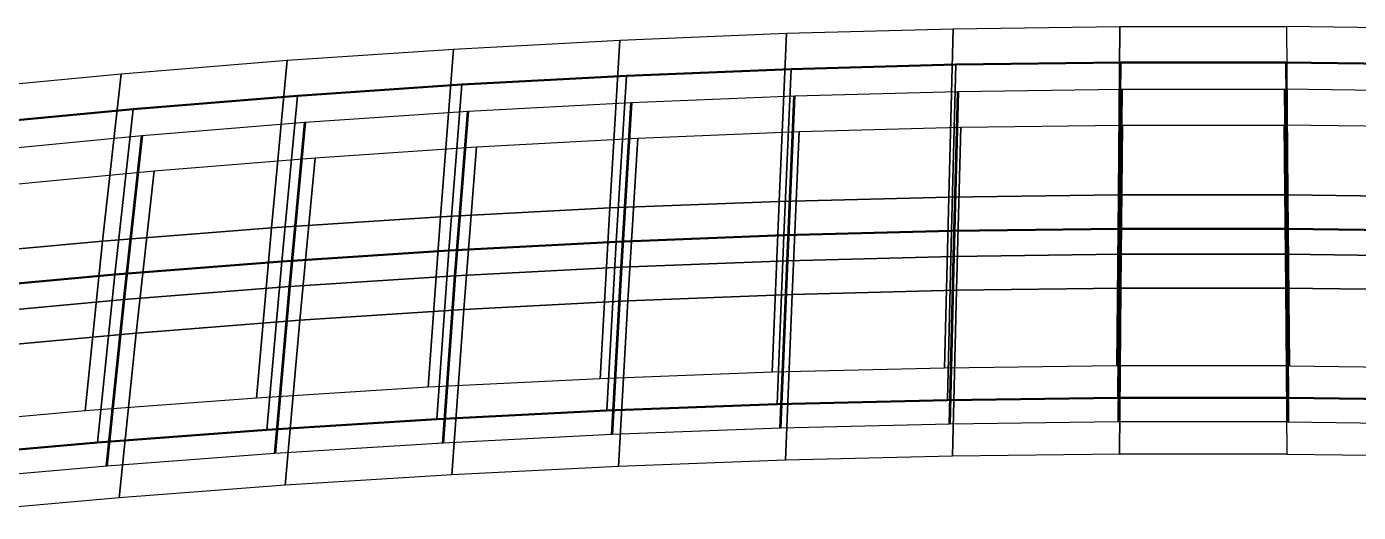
# Model space of a CAD drawing. Extents: x -18.4 to 19.4, y -18.4 to 18.4.
# Drawn here: x -6.7 to 0.88, y 15.64 to 18.4 of the extents above; entities that cross this region are included whole.
import ezdxf

# ---------------------------------------------------------------- set-up
doc = ezdxf.new("R2010")
doc.units = 0
doc.header["$MEASUREMENT"] = 0
doc.layers.add('LowerTendons', color=4, linetype='CONTINUOUS', lineweight=53)
doc.layers.add('UpperTendons', color=160, linetype='CONTINUOUS', lineweight=50)
doc.layers.add('TestBases', color=7, linetype='CONTINUOUS')

msp = doc.modelspace()

# ---------------------------------------------------------------- linework, layer by layer
at = {"layer": 'LowerTendons'}
for p, q in [((-2.3678, 17.0698, 30.9221), (-2.3269, 18.0083, 30.3883)), ((-1.3964, 18.0333, 30.4304), (-1.421, 17.0943, 30.9665)), ((-0.4655, 18.0457, 30.4515), (-0.4737, 17.1065, 30.9888)), ((0.4655, 18.0457, 30.4515), (0.4737, 17.1065, 30.9888)), ((-4.2592, 16.9838, 30.7663), (-4.1864, 17.9207, 30.2404)), ((-3.257, 17.9708, 30.325), (-3.3139, 17.033, 30.8553)), ((-5.1149, 17.8579, 30.1345), (-5.2032, 16.9222, 30.6549)), ((-6.1456, 16.8483, 30.5209), (-6.0422, 17.7824, 30.0073)), ((-2.4065, 16.1155, 31.427), (-2.3678, 17.0698, 30.9221)), ((-1.421, 17.0943, 30.9665), (-1.4442, 16.1394, 31.4737)), ((-0.4737, 17.1065, 30.9888), (-0.4814, 16.1513, 31.497)), ((0.4737, 17.1065, 30.9888), (0.4814, 16.1513, 31.497)), ((-3.3139, 17.033, 30.8553), (-3.3679, 16.0796, 31.357)), ((-5.2032, 16.9222, 30.6549), (-5.2866, 15.9717, 31.1466)), ((-4.328, 16.0316, 31.2636), (-4.2592, 16.9838, 30.7663)), ((-6.2433, 15.8997, 31.0062), (-6.1456, 16.8483, 30.5209))]:
    msp.add_line(p, q, dxfattribs=at)
at = {"layer": 'TestBases'}
for points in [[(-3.3795, 17.3698, 31.4655), (-3.3214, 18.3261, 30.9246), (-2.3729, 18.3644, 30.9892), (-2.4146, 17.4073, 31.5336)], [(-2.4146, 17.4073, 31.5336), (-2.3729, 18.3644, 30.9892), (-1.424, 18.3899, 31.0322), (-1.4491, 17.4323, 31.5788)], [(-1.4491, 17.4323, 31.5788), (-1.424, 18.3899, 31.0322), (-0.4747, 18.4025, 31.0536), (-0.483, 17.4448, 31.6015)], [(-0.483, 17.4448, 31.6015), (-0.4747, 18.4025, 31.0536), (0.4747, 18.4025, 31.0536), (0.483, 17.4448, 31.6015)], [(1.4491, 17.4323, 31.5788), (1.424, 18.3899, 31.0322), (0.4747, 18.4025, 31.0536), (0.483, 17.4448, 31.6015)], [(-4.3434, 17.3196, 31.3747), (-4.2692, 18.2751, 30.8384), (-3.3214, 18.3261, 30.9246), (-3.3795, 17.3698, 31.4655)], [(-6.2672, 17.1814, 31.1244), (-6.1617, 18.1341, 30.6006), (-5.216, 18.211, 30.7304), (-5.3061, 17.2568, 31.2611)], [(-5.3061, 17.2568, 31.2611), (-5.216, 18.211, 30.7304), (-4.2692, 18.2751, 30.8384), (-4.3434, 17.3196, 31.3747)], [(-7.2264, 17.0932, 30.9646), (-7.1059, 18.0441, 30.4487), (-6.1617, 18.1341, 30.6006), (-6.2672, 17.1814, 31.1244)], [(-3.342, 17.1773, 31.1168), (-3.2846, 18.1231, 30.5819), (-2.3466, 18.1609, 30.6458), (-2.3878, 17.2144, 31.1842)], [(-3.342, 17.1773, 31.1168), (-3.2846, 18.1231, 30.5819), (-2.3466, 18.1609, 30.6458), (-2.3878, 17.2144, 31.1842)], [(-2.3878, 17.2144, 31.1842), (-2.3466, 18.1609, 30.6458), (-1.4082, 18.1861, 30.6883), (-1.433, 17.2391, 31.2289)], [(-2.3878, 17.2144, 31.1842), (-2.3466, 18.1609, 30.6458), (-1.4082, 18.1861, 30.6883), (-1.433, 17.2391, 31.2289)], [(-1.433, 17.2391, 31.2289), (-1.4082, 18.1861, 30.6883), (-0.4694, 18.1986, 30.7095), (-0.4777, 17.2515, 31.2514)], [(-1.433, 17.2391, 31.2289), (-1.4082, 18.1861, 30.6883), (-0.4694, 18.1986, 30.7095), (-0.4777, 17.2515, 31.2514)], [(-0.4777, 17.2515, 31.2514), (-0.4694, 18.1986, 30.7095), (0.4694, 18.1986, 30.7095), (0.4777, 17.2515, 31.2514)], [(-0.4777, 17.2515, 31.2514), (-0.4694, 18.1986, 30.7095), (0.4694, 18.1986, 30.7095), (0.4777, 17.2515, 31.2514)], [(1.433, 17.2391, 31.2289), (1.4082, 18.1861, 30.6883), (0.4694, 18.1986, 30.7095), (0.4777, 17.2515, 31.2514)], [(1.433, 17.2391, 31.2289), (1.4082, 18.1861, 30.6883), (0.4694, 18.1986, 30.7095), (0.4777, 17.2515, 31.2514)], [(-5.2473, 17.0656, 30.9147), (-5.1582, 18.0092, 30.3899), (-4.2219, 18.0726, 30.4967), (-4.2953, 17.1277, 31.0271)], [(-5.2473, 17.0656, 30.9147), (-5.1582, 18.0092, 30.3899), (-4.2219, 18.0726, 30.4967), (-4.2953, 17.1277, 31.0271)], [(-4.2953, 17.1277, 31.0271), (-4.2219, 18.0726, 30.4967), (-3.2846, 18.1231, 30.5819), (-3.342, 17.1773, 31.1168)], [(-4.2953, 17.1277, 31.0271), (-4.2219, 18.0726, 30.4967), (-3.2846, 18.1231, 30.5819), (-3.342, 17.1773, 31.1168)], [(-6.1977, 16.9911, 30.7795), (-6.0934, 17.9331, 30.2616), (-5.1582, 18.0092, 30.3899), (-5.2473, 17.0656, 30.9147)], [(-6.1977, 16.9911, 30.7795), (-6.0934, 17.9331, 30.2616), (-5.1582, 18.0092, 30.3899), (-5.2473, 17.0656, 30.9147)], [(-3.3139, 17.033, 30.8553), (-3.257, 17.9708, 30.325), (-2.3269, 18.0083, 30.3883), (-2.3678, 17.0698, 30.9221)], [(-3.3139, 17.033, 30.8553), (-3.257, 17.9708, 30.325), (-2.3269, 18.0083, 30.3883), (-2.3678, 17.0698, 30.9221)], [(-2.3678, 17.0698, 30.9221), (-2.3269, 18.0083, 30.3883), (-1.3964, 18.0333, 30.4304), (-1.421, 17.0943, 30.9665)], [(-2.3678, 17.0698, 30.9221), (-2.3269, 18.0083, 30.3883), (-1.3964, 18.0333, 30.4304), (-1.421, 17.0943, 30.9665)], [(-1.421, 17.0943, 30.9665), (-1.3964, 18.0333, 30.4304), (-0.4655, 18.0457, 30.4515), (-0.4737, 17.1065, 30.9888)], [(-1.421, 17.0943, 30.9665), (-1.3964, 18.0333, 30.4304), (-0.4655, 18.0457, 30.4515), (-0.4737, 17.1065, 30.9888)], [(-0.4737, 17.1065, 30.9888), (-0.4655, 18.0457, 30.4515), (0.4655, 18.0457, 30.4515), (0.4737, 17.1065, 30.9888)], [(-0.4737, 17.1065, 30.9888), (-0.4655, 18.0457, 30.4515), (0.4655, 18.0457, 30.4515), (0.4737, 17.1065, 30.9888)], [(1.421, 17.0943, 30.9665), (1.3964, 18.0333, 30.4304), (0.4655, 18.0457, 30.4515), (0.4737, 17.1065, 30.9888)], [(1.421, 17.0943, 30.9665), (1.3964, 18.0333, 30.4304), (0.4655, 18.0457, 30.4515), (0.4737, 17.1065, 30.9888)], [(-7.1463, 16.9038, 30.6215), (-7.0272, 17.8442, 30.1113), (-6.0934, 17.9331, 30.2616), (-6.1977, 16.9911, 30.7795)], [(-7.1463, 16.9038, 30.6215), (-7.0272, 17.8442, 30.1113), (-6.0934, 17.9331, 30.2616), (-6.1977, 16.9911, 30.7795)], [(-5.2032, 16.9222, 30.6549), (-5.1149, 17.8579, 30.1345), (-4.1864, 17.9207, 30.2404), (-4.2592, 16.9838, 30.7663)], [(-5.2032, 16.9222, 30.6549), (-5.1149, 17.8579, 30.1345), (-4.1864, 17.9207, 30.2404), (-4.2592, 16.9838, 30.7663)], [(-4.2592, 16.9838, 30.7663), (-4.1864, 17.9207, 30.2404), (-3.257, 17.9708, 30.325), (-3.3139, 17.033, 30.8553)], [(-4.2592, 16.9838, 30.7663), (-4.1864, 17.9207, 30.2404), (-3.257, 17.9708, 30.325), (-3.3139, 17.033, 30.8553)], [(-6.1456, 16.8483, 30.5209), (-6.0422, 17.7824, 30.0073), (-5.1149, 17.8579, 30.1345), (-5.2032, 16.9222, 30.6549)], [(-6.1456, 16.8483, 30.5209), (-6.0422, 17.7824, 30.0073), (-5.1149, 17.8579, 30.1345), (-5.2032, 16.9222, 30.6549)], [(-2.341, 16.8769, 30.5727), (-2.3006, 17.8048, 30.0449), (-1.3806, 17.8295, 30.0866), (-1.4049, 16.9011, 30.6166)], [(-1.4049, 16.9011, 30.6166), (-1.3806, 17.8295, 30.0866), (-0.4602, 17.8418, 30.1074), (-0.4683, 16.9132, 30.6386)], [(-0.4683, 16.9132, 30.6386), (-0.4602, 17.8418, 30.1074), (0.4602, 17.8418, 30.1074), (0.4683, 16.9132, 30.6386)], [(1.4049, 16.9011, 30.6166), (1.3806, 17.8295, 30.0866), (0.4602, 17.8418, 30.1074), (0.4683, 16.9132, 30.6386)], [(-7.0863, 16.7618, 30.3642), (-6.9681, 17.6942, 29.8583), (-6.0422, 17.7824, 30.0073), (-6.1456, 16.8483, 30.5209)], [(-7.0863, 16.7618, 30.3642), (-6.9681, 17.6942, 29.8583), (-6.0422, 17.7824, 30.0073), (-6.1456, 16.8483, 30.5209)], [(-4.2111, 16.7919, 30.4187), (-4.1391, 17.7182, 29.8987), (-3.2202, 17.7677, 29.9823), (-3.2765, 16.8405, 30.5067)], [(-3.2765, 16.8405, 30.5067), (-3.2202, 17.7677, 29.9823), (-2.3006, 17.8048, 30.0449), (-2.341, 16.8769, 30.5727)], [(-5.1444, 16.731, 30.3085), (-5.0571, 17.6561, 29.794), (-4.1391, 17.7182, 29.8987), (-4.2111, 16.7919, 30.4187)], [(-6.0762, 16.6579, 30.176), (-5.9739, 17.5815, 29.6682), (-5.0571, 17.6561, 29.794), (-5.1444, 16.731, 30.3085)], [(-7.0062, 16.5724, 30.0211), (-6.8894, 17.4943, 29.5209), (-5.9739, 17.5815, 29.6682), (-6.0762, 16.6579, 30.176)], [(-1.4728, 16.4585, 32.0961), (-1.4491, 17.4323, 31.5788), (-0.483, 17.4448, 31.6015), (-0.491, 16.4707, 32.1198)], [(0.491, 16.4707, 32.1198), (-0.491, 16.4707, 32.1198), (-0.483, 17.4448, 31.6015), (0.483, 17.4448, 31.6015)], [(1.4728, 16.4585, 32.0961), (1.4491, 17.4323, 31.5788), (0.483, 17.4448, 31.6015), (0.491, 16.4707, 32.1198)], [(-4.4136, 16.3487, 31.8818), (-4.3434, 17.3196, 31.3747), (-3.3795, 17.3698, 31.4655), (-3.4345, 16.3975, 31.9771)], [(-3.4345, 16.3975, 31.9771), (-3.3795, 17.3698, 31.4655), (-2.4146, 17.4073, 31.5336), (-2.4541, 16.4342, 32.0484)], [(-2.4541, 16.4342, 32.0484), (-2.4146, 17.4073, 31.5336), (-1.4491, 17.4323, 31.5788), (-1.4728, 16.4585, 32.0961)], [(-5.3912, 16.2875, 31.7625), (-5.3061, 17.2568, 31.2611), (-4.3434, 17.3196, 31.3747), (-4.4136, 16.3487, 31.8818)], [(-6.3668, 16.2141, 31.6193), (-6.2672, 17.1814, 31.1244), (-5.3061, 17.2568, 31.2611), (-5.3912, 16.2875, 31.7625)], [(-2.4269, 16.2521, 31.6933), (-2.3878, 17.2144, 31.1842), (-1.433, 17.2391, 31.2289), (-1.4565, 16.2761, 31.7405)], [(-2.4269, 16.2521, 31.6933), (-2.3878, 17.2144, 31.1842), (-1.433, 17.2391, 31.2289), (-1.4565, 16.2761, 31.7405)], [(-1.4565, 16.2761, 31.7405), (-1.433, 17.2391, 31.2289), (-0.4777, 17.2515, 31.2514), (-0.4855, 16.2882, 31.7639)], [(-1.4565, 16.2761, 31.7405), (-1.433, 17.2391, 31.2289), (-0.4777, 17.2515, 31.2514), (-0.4855, 16.2882, 31.7639)], [(0.4855, 16.2882, 31.7639), (-0.4855, 16.2882, 31.7639), (-0.4777, 17.2515, 31.2514), (0.4777, 17.2515, 31.2514)], [(0.4855, 16.2882, 31.7639), (-0.4855, 16.2882, 31.7639), (-0.4777, 17.2515, 31.2514), (0.4777, 17.2515, 31.2514)], [(1.4565, 16.2761, 31.7405), (1.433, 17.2391, 31.2289), (0.4777, 17.2515, 31.2514), (0.4855, 16.2882, 31.7639)], [(1.4565, 16.2761, 31.7405), (1.433, 17.2391, 31.2289), (0.4777, 17.2515, 31.2514), (0.4855, 16.2882, 31.7639)], [(-7.3401, 16.1281, 31.4518), (-7.2264, 17.0932, 30.9646), (-6.2672, 17.1814, 31.1244), (-6.3668, 16.2141, 31.6193)], [(-4.3647, 16.1675, 31.5285), (-4.2953, 17.1277, 31.0271), (-3.342, 17.1773, 31.1168), (-3.3964, 16.2159, 31.6228)], [(-4.3647, 16.1675, 31.5285), (-4.2953, 17.1277, 31.0271), (-3.342, 17.1773, 31.1168), (-3.3964, 16.2159, 31.6228)], [(-3.3964, 16.2159, 31.6228), (-3.342, 17.1773, 31.1168), (-2.3878, 17.2144, 31.1842), (-2.4269, 16.2521, 31.6933)], [(-3.3964, 16.2159, 31.6228), (-3.342, 17.1773, 31.1168), (-2.3878, 17.2144, 31.1842), (-2.4269, 16.2521, 31.6933)], [(-6.2963, 16.0344, 31.2689), (-6.1977, 16.9911, 30.7795), (-5.2473, 17.0656, 30.9147), (-5.3314, 16.107, 31.4106)], [(-6.2963, 16.0344, 31.2689), (-6.1977, 16.9911, 30.7795), (-5.2473, 17.0656, 30.9147), (-5.3314, 16.107, 31.4106)], [(-5.3314, 16.107, 31.4106), (-5.2473, 17.0656, 30.9147), (-4.2953, 17.1277, 31.0271), (-4.3647, 16.1675, 31.5285)], [(-5.3314, 16.107, 31.4106), (-5.2473, 17.0656, 30.9147), (-4.2953, 17.1277, 31.0271), (-4.3647, 16.1675, 31.5285)], [(-3.3679, 16.0796, 31.357), (-3.3139, 17.033, 30.8553), (-2.3678, 17.0698, 30.9221), (-2.4065, 16.1155, 31.427)], [(-3.3679, 16.0796, 31.357), (-3.3139, 17.033, 30.8553), (-2.3678, 17.0698, 30.9221), (-2.4065, 16.1155, 31.427)], [(-2.4065, 16.1155, 31.427), (-2.3678, 17.0698, 30.9221), (-1.421, 17.0943, 30.9665), (-1.4442, 16.1394, 31.4737)], [(-2.4065, 16.1155, 31.427), (-2.3678, 17.0698, 30.9221), (-1.421, 17.0943, 30.9665), (-1.4442, 16.1394, 31.4737)], [(-1.4442, 16.1394, 31.4737), (-1.421, 17.0943, 30.9665), (-0.4737, 17.1065, 30.9888), (-0.4814, 16.1513, 31.497)], [(-1.4442, 16.1394, 31.4737), (-1.421, 17.0943, 30.9665), (-0.4737, 17.1065, 30.9888), (-0.4814, 16.1513, 31.497)], [(0.4814, 16.1513, 31.497), (-0.4814, 16.1513, 31.497), (-0.4737, 17.1065, 30.9888), (0.4737, 17.1065, 30.9888)], [(0.4814, 16.1513, 31.497), (-0.4814, 16.1513, 31.497), (-0.4737, 17.1065, 30.9888), (0.4737, 17.1065, 30.9888)], [(1.4442, 16.1394, 31.4737), (1.421, 17.0943, 30.9665), (0.4737, 17.1065, 30.9888), (0.4814, 16.1513, 31.497)], [(1.4442, 16.1394, 31.4737), (1.421, 17.0943, 30.9665), (0.4737, 17.1065, 30.9888), (0.4814, 16.1513, 31.497)], [(-7.2587, 15.9494, 31.1033), (-7.1463, 16.9038, 30.6215), (-6.1977, 16.9911, 30.7795), (-6.2963, 16.0344, 31.2689)], [(-7.2587, 15.9494, 31.1033), (-7.1463, 16.9038, 30.6215), (-6.1977, 16.9911, 30.7795), (-6.2963, 16.0344, 31.2689)], [(-4.328, 16.0316, 31.2636), (-4.2592, 16.9838, 30.7663), (-3.3139, 17.033, 30.8553), (-3.3679, 16.0796, 31.357)], [(-4.328, 16.0316, 31.2636), (-4.2592, 16.9838, 30.7663), (-3.3139, 17.033, 30.8553), (-3.3679, 16.0796, 31.357)], [(-6.2433, 15.8997, 31.0062), (-6.1456, 16.8483, 30.5209), (-5.2032, 16.9222, 30.6549), (-5.2866, 15.9717, 31.1466)], [(-6.2433, 15.8997, 31.0062), (-6.1456, 16.8483, 30.5209), (-5.2032, 16.9222, 30.6549), (-5.2866, 15.9717, 31.1466)], [(-5.2866, 15.9717, 31.1466), (-5.2032, 16.9222, 30.6549), (-4.2592, 16.9838, 30.7663), (-4.328, 16.0316, 31.2636)], [(-5.2866, 15.9717, 31.1466), (-5.2032, 16.9222, 30.6549), (-4.2592, 16.9838, 30.7663), (-4.328, 16.0316, 31.2636)], [(-1.4279, 15.957, 31.1181), (-1.4049, 16.9011, 30.6166), (-0.4683, 16.9132, 30.6386), (-0.476, 15.9688, 31.1411)], [(0.476, 15.9688, 31.1411), (-0.476, 15.9688, 31.1411), (-0.4683, 16.9132, 30.6386), (0.4683, 16.9132, 30.6386)], [(1.4279, 15.957, 31.1181), (1.4049, 16.9011, 30.6166), (0.4683, 16.9132, 30.6386), (0.476, 15.9688, 31.1411)], [(-7.1977, 15.8154, 30.8419), (-7.0863, 16.7618, 30.3642), (-6.1456, 16.8483, 30.5209), (-6.2433, 15.8997, 31.0062)], [(-7.1977, 15.8154, 30.8419), (-7.0863, 16.7618, 30.3642), (-6.1456, 16.8483, 30.5209), (-6.2433, 15.8997, 31.0062)], [(-4.2791, 15.8505, 30.9103), (-4.2111, 16.7919, 30.4187), (-3.2765, 16.8405, 30.5067), (-3.3298, 15.8979, 31.0027)], [(-3.3298, 15.8979, 31.0027), (-3.2765, 16.8405, 30.5067), (-2.341, 16.8769, 30.5727), (-2.3793, 15.9334, 31.0719)], [(-2.3793, 15.9334, 31.0719), (-2.341, 16.8769, 30.5727), (-1.4049, 16.9011, 30.6166), (-1.4279, 15.957, 31.1181)], [(-5.2269, 15.7912, 30.7947), (-5.1444, 16.731, 30.3085), (-4.2111, 16.7919, 30.4187), (-4.2791, 15.8505, 30.9103)], [(-6.1728, 15.72, 30.6558), (-6.0762, 16.6579, 30.176), (-5.1444, 16.731, 30.3085), (-5.2269, 15.7912, 30.7947)], [(-7.1164, 15.6367, 30.4934), (-7.0062, 16.5724, 30.0211), (-6.0762, 16.6579, 30.176), (-6.1728, 15.72, 30.6558)]]:
    msp.add_3dface(points, dxfattribs=at)
at = {"layer": 'UpperTendons'}
for p, q in [((-3.2846, 18.1231, 30.5819), (-2.3466, 18.1609, 30.6458)), ((-2.3466, 18.1609, 30.6458), (-1.4082, 18.1861, 30.6883)), ((-1.4082, 18.1861, 30.6883), (-0.4694, 18.1986, 30.7095)), ((-0.4694, 18.1986, 30.7095), (0.4694, 18.1986, 30.7095)), ((0.4694, 18.1986, 30.7095), (1.4082, 18.1861, 30.6883)), ((-5.1582, 18.0092, 30.3899), (-4.2219, 18.0726, 30.4967)), ((-4.2219, 18.0726, 30.4967), (-3.2846, 18.1231, 30.5819)), ((-6.0934, 17.9331, 30.2616), (-5.1582, 18.0092, 30.3899)), ((-7.0272, 17.8442, 30.1113), (-6.0934, 17.9331, 30.2616)), ((-1.433, 17.2391, 31.2289), (-2.3878, 17.2144, 31.1842)), ((-0.4777, 17.2515, 31.2514), (-1.433, 17.2391, 31.2289)), ((0.4777, 17.2515, 31.2514), (-0.4777, 17.2515, 31.2514)), ((1.433, 17.2391, 31.2289), (0.4777, 17.2515, 31.2514)), ((-3.342, 17.1773, 31.1168), (-4.2953, 17.1277, 31.0271)), ((-2.3878, 17.2144, 31.1842), (-3.342, 17.1773, 31.1168)), ((-5.2473, 17.0656, 30.9147), (-6.1977, 16.9911, 30.7795)), ((-4.2953, 17.1277, 31.0271), (-5.2473, 17.0656, 30.9147)), ((-6.1977, 16.9911, 30.7795), (-7.1463, 16.9038, 30.6215)), ((-2.4269, 16.2521, 31.6933), (-3.3964, 16.2159, 31.6228)), ((-1.4565, 16.2761, 31.7405), (-2.4269, 16.2521, 31.6933)), ((-0.4855, 16.2882, 31.7639), (-1.4565, 16.2761, 31.7405)), ((0.4855, 16.2882, 31.7639), (-0.4855, 16.2882, 31.7639)), ((1.4565, 16.2761, 31.7405), (0.4855, 16.2882, 31.7639)), ((-4.3647, 16.1675, 31.5285), (-5.3314, 16.107, 31.4106)), ((-3.3964, 16.2159, 31.6228), (-4.3647, 16.1675, 31.5285)), ((-5.3314, 16.107, 31.4106), (-6.2963, 16.0344, 31.2689)), ((-6.2963, 16.0344, 31.2689), (-7.2587, 15.9494, 31.1033))]:
    msp.add_line(p, q, dxfattribs=at)

doc.saveas('drawing.dxf')
